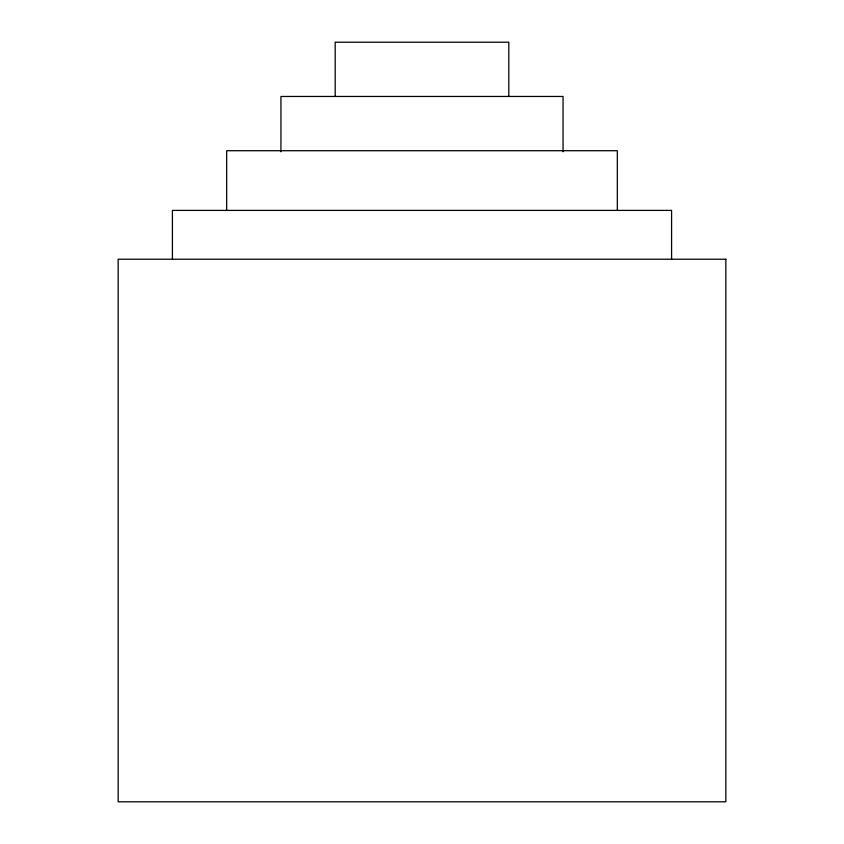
<?xml version="1.0" encoding="UTF-8"?>
<svg xmlns="http://www.w3.org/2000/svg" width="844" height="844" viewBox="0 0 844 844"><rect width="100%" height="100%" fill="white"/><g stroke="black" fill="none" stroke-linecap="round" stroke-linejoin="round"><path stroke-width="1.27" d="M671.581 259.119L671.581 210.399L172.419 210.399L172.419 259.119M617.323 209.977L617.323 150.717L226.677 150.717L226.677 209.977M563.053 151.772L563.053 96.459L280.936 96.459L280.936 151.772M508.816 96.195L508.816 42.2L335.184 42.2L335.184 96.195M725.84 259.224L118.16 259.224L118.16 801.8L725.84 801.8L725.84 259.224"/></g></svg>
